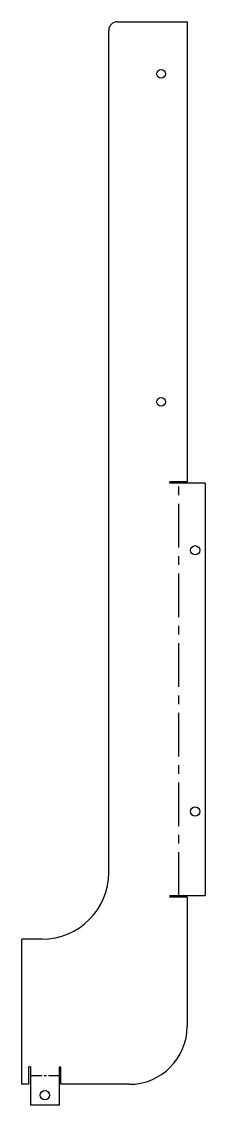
# Model space of a CAD drawing. Extents: x -13 to 50, y 0 to 373.
import ezdxf

# ---------------------------------------------------------------- set-up
doc = ezdxf.new("R2010")
doc.units = 0
doc.header["$MEASUREMENT"] = 0
doc.linetypes.add('AXES', pattern=[24, 15, -3, 3, -3])
doc.layers.get('0').update_dxf_attribs({"linetype": 'CONTINUOUS'})

msp = doc.modelspace()

# ---------------------------------------------------------------- linework, layer by layer
at = {"color": 7}
for p, q in [((20, 373.393834), (44, 373.393834)), ((44, 373.393834), (44, 214.893834)), ((17, 80.244834), (17, 370.393834)), ((50.245129, 214.393834), (50.245129, 72.245133)), ((44, 71.745133), (44, 27.245133)), ((-13, 7.245133), (-13, 57.244834)), ((24, 7.245133), (0.5, 7.245133))]:
    msp.add_line(p, q, dxfattribs=at)
at = {"color": 7, "ltscale": 0.0125}
for p, q in [((38, 214.393834), (38, 214.893834)), ((38, 72.245133), (38, 71.745133)), ((-10, 13.245133), (-10.5, 13.245133)), ((0, 13.245133), (0.5, 13.245133))]:
    msp.add_line(p, q, dxfattribs=at)
at = {"color": 7, "ltscale": 0.15}
for p, q in [((44, 214.893834), (38, 214.893834)), ((44, 71.745133), (38, 71.745133)), ((-10.5, 7.245133), (-10.5, 13.245133)), ((0.5, 7.245133), (0.5, 13.245133))]:
    msp.add_line(p, q, dxfattribs=at)
at = {"color": 7, "ltscale": 0.306128}
for p, q in [((50.245129, 214.393834), (38, 214.393834)), ((38, 72.245133), (50.245129, 72.245133))]:
    msp.add_line(p, q, dxfattribs=at)
at = {"color": 1, "linetype": 'AXES'}
msp.add_line((41.122564, 72.245133), (41.122564, 214.393834), dxfattribs=at)
at = {"color": 7, "ltscale": 0.175}
msp.add_line((-6, 57.244834), (-13, 57.244834), dxfattribs=at)
at = {"color": 7, "ltscale": 0.331128}
for p, q in [((-10, 13.245133), (-10, 0.000004)), ((0, 0.000004), (0, 13.245133))]:
    msp.add_line(p, q, dxfattribs=at)
at = {"color": 1, "linetype": 'AXES', "ltscale": 0.25}
msp.add_line((0, 10.122569), (-10, 10.122569), dxfattribs=at)
at = {"color": 7, "ltscale": 0.0625}
msp.add_line((-10.5, 7.245133), (-13, 7.245133), dxfattribs=at)
at = {"color": 7, "ltscale": 0.25}
msp.add_line((0, 0.000004), (-10, 0.000004), dxfattribs=at)
at = {"color": 7}
for centre, radius in [((35, 355.393834), 1.5), ((35, 242.393834), 1.5), ((46.745129, 191.245133), 1.6), ((46.745129, 101.245133), 1.6), ((-5, 3.500004), 1.6)]:
    msp.add_circle(centre, radius, dxfattribs=at)
for centre, radius, start, end in [((20, 370.393834), 3, 90, 180), ((-6, 80.244834), 23, 270, 0), ((24, 27.245133), 20, 270, 360)]:
    msp.add_arc(centre, radius, start, end, dxfattribs=at)

doc.saveas('drawing.dxf')
